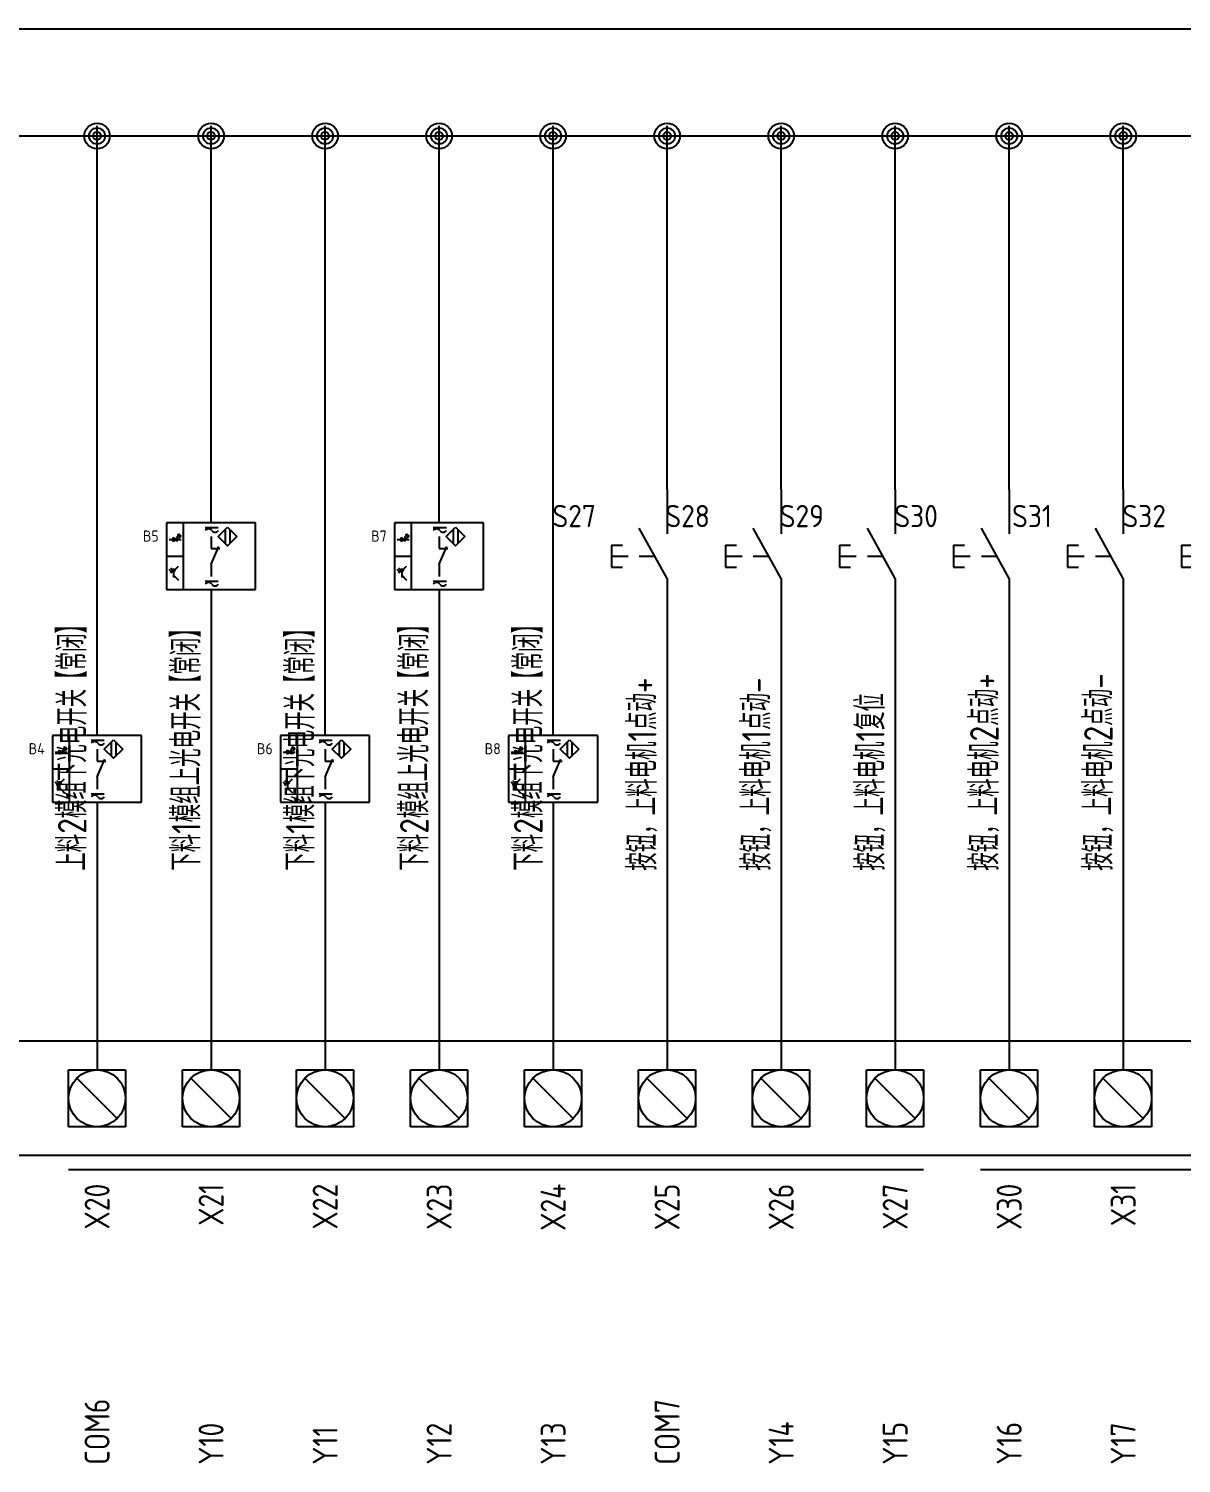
# Model space of a CAD drawing. Header units: millimetres. Extents: x 2022 to 2659, y 1263 to 1597.
# Drawn here: x 2340 to 2469.4, y 1420.8 to 1581.9 of the extents above; entities that cross this region are included whole.
import ezdxf
from ezdxf.enums import TextEntityAlignment as Align

# ---------------------------------------------------------------- set-up
doc = ezdxf.new("R2010")
doc.units = ezdxf.units.MM
for name, color, linetype in [('DESC', 150, 'Continuous'), ('SYMS', 7, 'Continuous'), ('TAGS', 150, 'Continuous'), ('TERMS', 123, 'Continuous'), ('WIRES', 7, 'Continuous')]:
    doc.layers.add(name, color=color, linetype=linetype)
doc.styles.add('WD_IEC', font='ISOCP2.shx', dxfattribs={"height": 4, "bigfont": 'gbcbig.shx'})

# ---------------------------------------------------------------- blocks, each defined once
blk = doc.blocks.new('WDDOT')
for radius in [0.72, 0.449, 0.223]:
    blk.add_circle((0, 0), radius)
blk = doc.blocks.new('VPB11')
for p, q in [((0, 7.5), (0, 2.5)), ((0, -2.5), (-3.125, 3.125)), ((-6.25, 1.25), (-6.25, -1.25)), ((-6.25, 1.25), (-5, 1.25)), ((-6.25, 0), (-4.375, 0)), ((-3.125, 0), (-1.389, 0)), ((-6.25, -1.25), (-5, -1.25)), ((0, -2.5), (0, -7.5))]:
    blk.add_line(p, q)
at = {"style": 'WD_IEC'}
for tag, p in [('INST', (-8, 10.25)), ('LOC', (-8, 6.75)), ('TAG1', (-8, 3.25)), ('DESC1', (-8, -10.35)), ('DESC2', (-8, -13.85)), ('DESC3', (-8, -17.35))]:
    blk.add_attdef(tag, text='', height=2.5, dxfattribs=at).set_placement(p, align=Align.RIGHT)
blk.add_attdef('TERM01', text='', height=2, rotation=90, dxfattribs=at).set_placement((-1, 7.5), align=Align.RIGHT)
at = {"style": 'WD_IEC', "flags": 1}
for tag, p, height in [('X2TERM01', (0, 7.5), 0.32), ('CONTACT', (0.5, 4.5), 1), ('COMMON', (1.75, 3.25), 1), ('X1LINK', (0, 0), 0.32), ('ASSYCODE', (1, -4), 1), ('FAMILY', (1, -5.5), 1), ('CATDESC', (1, -7), 1), ('X8TERM02', (0, -7.5), 0.32)]:
    blk.add_attdef(tag, p, '', height=height, dxfattribs=at)
at = {"style": 'WD_IEC', "flags": 9}
for tag, p in [('MFG', (-8.5, -0.25)), ('CAT', (-8.5, -2.75))]:
    blk.add_attdef(tag, text='', height=1.5, dxfattribs=at).set_placement(p, align=Align.RIGHT)
at = {"style": 'WD_IEC'}
blk.add_attdef('TERM02', (-1, -7.5), '', height=2, rotation=90, dxfattribs=at)
at = {"lineweight": 15, "style": 'WD_IEC'}
blk.add_attdef('XREF', text='', height=2.5, dxfattribs=at).set_placement((-8, -6.35), align=Align.RIGHT)
blk = doc.blocks.new('VPE12B22')
for p, q in [((0, 7.5), (0, 12.5)), ((10, 7.5), (-10, 7.5)), ((-10, 7.5), (-10, -7.5)), ((-6.25, 7.5), (-6.25, -7.5)), ((10, -7.5), (10, 7.5)), ((-9.44, 3.72), (-6.74, 3.72)), ((-8.54, 4.17), (-7.64, 3.72)), ((-8.54, 3.26), (-8.54, 4.17)), ((-7.64, 3.72), (-8.54, 3.26)), ((-7.42, 4.61), (-7.75, 4.27)), ((-7.64, 3.26), (-7.64, 4.17)), ((-7.08, 4.94), (-7.53, 4.72)), ((-7.53, 4.72), (-7.31, 4.5)), ((-7.08, 4.27), (-7.42, 3.94)), ((-7.31, 4.5), (-7.08, 4.94)), ((-6.75, 4.61), (-7.19, 4.38)), ((-7.19, 4.38), (-6.97, 4.16)), ((-6.97, 4.16), (-6.75, 4.61)), ((-1.31, 6.44), (1.62, 6.44)), ((-0.02, 4.44), (-0.02, 1.69)), ((3.16, 6), (3.16, 2.87)), ((4.21, 6), (4.21, 2.87)), ((-10, 0), (-6.25, 0)), ((-0.02, -1.81), (1.73, 2.13)), ((-0.02, 1.69), (1.99, 1.69)), ((-9.07, -3.37), (-9.41, -3.03)), ((-8.74, -3.03), (-9.07, -2.7)), ((-8.63, -2.92), (-8.85, -3.14)), ((-8.85, -3.14), (-8.4, -3.37)), ((-8.4, -3.37), (-8.63, -2.92)), ((-8.41, -3.36), (-7.31, -2.27)), ((-8.41, -2.8), (-8.41, -4.77)), ((-8.18, -2.92), (-8.41, -3.36)), ((-8.41, -3.36), (-7.96, -3.14)), ((-0.02, -1.81), (-0.02, -4.58)), ((-8.96, -3.26), (-9.19, -3.48)), ((-9.19, -3.48), (-8.74, -3.7)), ((-8.74, -3.7), (-8.96, -3.26)), ((-8.41, -4.29), (-7.31, -5.38)), ((-1.31, -5.6), (1.62, -5.6)), ((-10, -7.5), (10, -7.5)), ((0, -7.5), (0, -12.5))]:
    blk.add_line(p, q)
blk.add_lwpolyline([(3.69, 6.53), (5.77, 4.44), (3.69, 2.35), (1.6, 4.44)], close=True)
for centre, start, end in [((-0.58, 5.19), 36.8699, 143.1301), ((0.89, 6.29), 216.8699, 323.1301), ((-0.58, -6.85), 36.8699, 143.1301), ((0.89, -5.74), 216.8699, 323.1301)]:
    blk.add_arc(centre, 0.923, start, end)
for points in [[(-7.53, 4.72), (-7.31, 4.5), (-7.08, 4.94)], [(-7.19, 4.38), (-6.97, 4.16), (-6.75, 4.61)], [(-8.63, -2.92), (-8.85, -3.14), (-8.4, -3.37)], [(-7.96, -3.14), (-8.18, -2.92), (-8.41, -3.36)], [(-8.96, -3.26), (-9.19, -3.48), (-8.74, -3.7)]]:
    blk.add_solid(points)
at = {"style": 'WD_IEC'}
for tag, height, p in [('INST', 2.7, (-11.75, 12.01)), ('LOC', 2.7, (-11.75, 8.01)), ('TAG1', 2.5, (-11.75, 3.26)), ('XREF', 2.5, (-11.75, -1.34)), ('DESC1', 2.7, (-11.75, -5.19)), ('DESC2', 2.7, (-11.75, -9.19)), ('DESC3', 2.7, (-11.75, -13.19))]:
    blk.add_attdef(tag, text='', height=height, dxfattribs=at).set_placement(p, align=Align.RIGHT)
blk.add_attdef('TERM01', text='', height=2, rotation=90, dxfattribs=at).set_placement((-1, 12.23), align=Align.RIGHT)
at = {"style": 'WD_IEC', "flags": 1}
for tag, p, height in [('X2TERM01', (0, 12.5), 0.32), ('MFG', (10.82, 6.13), 1.5), ('CAT', (10.82, 3.63), 1.5), ('X4LINK', (-10, 0), 0.32), ('X1LINK', (10, 0), 0.32), ('ASSYCODE', (11, -4.57), 1), ('FAMILY', (11, -6.07), 1), ('CATDESC', (11, -7.57), 1), ('X8TERM02', (0, -12.5), 0.32)]:
    blk.add_attdef(tag, p, '', height=height, dxfattribs=at)
at = {"style": 'WD_IEC'}
blk.add_attdef('TERM02', (-1, -12.96), '', height=2, rotation=90, dxfattribs=at)
blk = doc.blocks.new('PLCIO_XINJIE60T6')
for p, q in [((334.08, 36.6), (-344.22, 36.6)), ((11.78, 24.6), (11.78, 32.6)), ((11.78, 32.6), (19.78, 32.6)), ((19.78, 32.6), (19.78, 24.6)), ((27.78, 24.6), (27.78, 32.6)), ((27.78, 32.6), (35.78, 32.6)), ((35.78, 32.6), (35.78, 24.6)), ((43.78, 24.6), (43.78, 32.6)), ((43.78, 32.6), (51.78, 32.6)), ((51.78, 32.6), (51.78, 24.6)), ((59.78, 24.6), (59.78, 32.6)), ((59.78, 32.6), (67.78, 32.6)), ((67.78, 32.6), (67.78, 24.6)), ((75.78, 24.6), (75.78, 32.6)), ((75.78, 32.6), (83.78, 32.6)), ((83.78, 32.6), (83.78, 24.6)), ((91.78, 24.6), (91.78, 32.6)), ((91.78, 32.6), (99.78, 32.6)), ((99.78, 32.6), (99.78, 24.6)), ((107.78, 24.6), (107.78, 32.6)), ((107.78, 32.6), (115.78, 32.6)), ((115.78, 32.6), (115.78, 24.6)), ((123.78, 24.6), (123.78, 32.6)), ((123.78, 32.6), (131.78, 32.6)), ((131.78, 32.6), (131.78, 24.6)), ((139.78, 24.6), (139.78, 32.6)), ((139.78, 32.6), (147.78, 32.6)), ((147.78, 32.6), (147.78, 24.6)), ((155.78, 24.6), (155.78, 32.6)), ((155.78, 32.6), (163.78, 32.6)), ((163.78, 32.6), (163.78, 24.6)), ((12.95, 31.43), (18.61, 25.77)), ((28.95, 31.43), (34.61, 25.77)), ((44.95, 31.43), (50.61, 25.77)), ((60.95, 31.43), (66.61, 25.77)), ((76.95, 31.43), (82.61, 25.77)), ((92.95, 31.43), (98.61, 25.77)), ((108.95, 31.43), (114.61, 25.77)), ((124.95, 31.43), (130.61, 25.77)), ((140.95, 31.43), (146.61, 25.77)), ((156.95, 31.43), (162.61, 25.77)), ((19.78, 24.6), (11.78, 24.6)), ((35.78, 24.6), (27.78, 24.6)), ((51.78, 24.6), (43.78, 24.6)), ((67.78, 24.6), (59.78, 24.6)), ((83.78, 24.6), (75.78, 24.6)), ((99.78, 24.6), (91.78, 24.6)), ((115.78, 24.6), (107.78, 24.6)), ((131.78, 24.6), (123.78, 24.6)), ((147.78, 24.6), (139.78, 24.6)), ((163.78, 24.6), (155.78, 24.6)), ((-348.22, 20.6), (338.08, 20.6)), ((11.78, 18.6), (131.78, 18.6)), ((139.78, 18.6), (259.78, 18.6))]:
    blk.add_line(p, q)
for centre in [(15.78, 28.6), (31.78, 28.6), (47.78, 28.6), (63.78, 28.6), (79.78, 28.6), (95.78, 28.6), (111.78, 28.6), (127.78, 28.6), (143.78, 28.6), (159.78, 28.6)]:
    blk.add_circle(centre, 4)
at = {"style": 'WD_IEC'}
for tag, p, width in [('DESCA47', (-241.71, 60.53), 0.9), ('DESCB47', (-234.72, 60.53), 0.9), ('DESCA48', (-225.71, 60.53), 0.9), ('DESCB48', (-218.72, 60.53), 0.9), ('DESCA49', (-209.71, 60.53), 0.9), ('DESCB49', (-202.72, 60.53), 0.9), ('DESCA50', (-193.71, 60.53), 0.9), ('DESCB50', (-186.72, 60.53), 0.9), ('DESCA51', (-177.71, 60.53), 0.9), ('DESCB51', (-170.72, 60.53), 0.9), ('DESCA52', (-161.71, 60.53), 0.9), ('DESCB52', (-154.72, 60.53), 0.9), ('DESCA53', (-145.71, 60.53), 0.9), ('DESCB53', (-138.72, 60.53), 0.9), ('DESCA54', (-129.71, 60.53), 0.9), ('DESCB54', (-122.72, 60.53), 0.9), ('DESCA55', (-113.71, 60.53), 0.9), ('DESCB55', (-106.72, 60.53), 0.9), ('DESCA56', (-97.71, 60.53), 0.9), ('DESCB56', (-90.72, 60.53), 0.9), ('DESCA57', (-81.71, 60.53), 0.9), ('DESCB57', (-74.72, 60.53), 0.9), ('DESCA58', (-65.71, 60.53), 0.9), ('DESCB58', (-58.72, 60.53), 0.9), ('DESCA59', (-49.71, 60.53), 0.9), ('DESCB59', (-42.72, 60.53), 0.9), ('DESCA60', (-33.71, 60.53), 0.9), ('DESCB60', (-26.72, 60.53), 0.9), ('DESCA61', (-17.71, 60.53), 0.9), ('DESCB61', (-10.72, 60.53), 0.9), ('DESCA62', (-1.71, 60.53), 0.9), ('DESCB62', (5.28, 60.53), 0.9), ('DESCA63', (14.29, 60.53), 0.9), ('DESCB63', (21.28, 60.53), 0.9), ('DESCA64', (30.29, 60.53), 0.9), ('DESCB64', (37.28, 60.53), 0.9), ('DESCA65', (46.29, 60.53), 0.9), ('DESCB65', (53.28, 60.53), 0.9), ('DESCA66', (62.29, 60.53), 0.9), ('DESCB66', (69.28, 60.53), 0.9), ('DESCA67', (78.29, 60.53), 0.9), ('DESCB67', (85.28, 60.53), 0.9), ('DESCA68', (94.29, 60.53), 0.9), ('DESCB68', (101.28, 60.53), 0.9), ('DESCA69', (110.29, 60.53), 0.9), ('DESCB69', (117.28, 60.53), 0.9), ('DESCA70', (126.29, 60.53), 0.9), ('DESCB70', (133.28, 60.53), 0.9), ('DESCA71', (142.29, 60.53), 0.9), ('DESCB71', (149.28, 60.53), 0.9), ('DESCA72', (158.29, 60.53), 0.9), ('DESCB72', (165.28, 60.53), 0.9), ('DESCA73', (174.29, 60.53), 0.9), ('DESCB73', (181.28, 60.53), 0.9), ('DESCA74', (190.29, 60.53), 0.9), ('DESCB74', (197.28, 60.53), 0.9), ('DESCA75', (206.29, 60.53), 0.9), ('DESCB75', (213.28, 60.53), 0.9), ('DESCA76', (222.29, 60.53), 0.9), ('DESCB76', (229.28, 60.53), 0.9), ('DESCA77', (238.29, 60.53), 0.9), ('DESCB77', (245.28, 60.53), 0.9), ('DESCA78', (254.29, 60.53), 0.9), ('DESCB78', (261.28, 60.53), 0.9), ('DESCA79', (270.29, 60.53), 0.9), ('DESCB79', (277.28, 60.53), 0.9), ('DESCA80', (286.29, 60.53), 0.9), ('DESCB80', (293.28, 60.53), 0.9), ('DESCA81', (302.29, 60.53), 0.9), ('DESCB81', (309.28, 60.53), 0.9), ('DESCA82', (318.29, 60.53), 0.9), ('DESCB82', (325.28, 60.53), 0.9), ('WDTAGALT', (-386.22, -15.4), 0.8)]:
    blk.add_attdef(tag, p, '', height=4, rotation=90, dxfattribs=dict(at, width=width))
at = {"style": 'WD_IEC', "width": 0.9}
for tag, p in [('TERM41', (-334.22, 33.83)), ('TERM42', (-318.22, 33.83)), ('TERM43', (-302.22, 33.83)), ('TERM44', (-286.22, 33.83)), ('TERM45', (-270.22, 33.83)), ('TERM46', (-254.22, 33.83)), ('TERM47', (-238.22, 33.83)), ('TERM48', (-222.22, 33.83)), ('TERM49', (-206.22, 33.83)), ('TERM50', (-190.22, 33.83)), ('TERM51', (-174.22, 33.83)), ('TERM52', (-158.22, 33.83)), ('TERM53', (-142.22, 33.83)), ('TERM54', (-126.22, 33.83)), ('TERM55', (-110.22, 33.83)), ('TERM56', (-94.22, 33.83)), ('TERM57', (-78.22, 33.83)), ('TERM58', (-62.22, 33.83)), ('TERM59', (-46.22, 33.83)), ('TERM60', (-30.22, 33.83)), ('TERM61', (-14.22, 33.83)), ('TERM62', (1.78, 33.83)), ('TERM63', (17.78, 33.83)), ('TERM64', (33.78, 33.83)), ('TERM65', (49.78, 33.83)), ('TERM66', (65.78, 33.83)), ('TERM67', (81.78, 33.83)), ('TERM68', (97.78, 33.83)), ('TERM69', (113.78, 33.83)), ('TERM70', (129.78, 33.83)), ('TERM71', (145.78, 33.83)), ('TERM72', (161.78, 33.83)), ('TERM73', (177.78, 33.83)), ('TERM74', (193.78, 33.83)), ('TERM75', (209.78, 33.83)), ('TERM76', (225.78, 33.83)), ('TERM77', (241.78, 33.83)), ('TERM78', (257.78, 33.83)), ('TERM79', (273.78, 33.83)), ('TERM80', (289.78, 33.83)), ('TERM81', (305.78, 33.83)), ('TERM82', (321.78, 33.83))]:
    blk.add_attdef(tag, text='', height=2.5, rotation=90, dxfattribs=at).set_placement(p, align=Align.TOP_LEFT)
at = {"style": 'WD_IEC', "flags": 1}
for tag, p in [('X2TERM41', (-336.22, 32.6)), ('X2TERM42', (-320.22, 32.6)), ('X2TERM43', (-304.22, 32.6)), ('X2TERM44', (-288.22, 32.6)), ('X2TERM45', (-272.22, 32.6)), ('X2TERM46', (-256.22, 32.6)), ('X2TERM47', (-240.22, 32.6)), ('X2TERM48', (-224.22, 32.6)), ('X2TERM49', (-208.22, 32.6)), ('X2TERM50', (-192.22, 32.6)), ('X2TERM51', (-176.22, 32.6)), ('X2TERM52', (-160.22, 32.6)), ('X2TERM53', (-144.22, 32.6)), ('X2TERM54', (-128.22, 32.6)), ('X2TERM55', (-112.22, 32.6)), ('X2TERM56', (-96.22, 32.6)), ('X2TERM57', (-80.22, 32.6)), ('X2TERM58', (-64.22, 32.6)), ('X2TERM59', (-48.22, 32.6)), ('X2TERM60', (-32.22, 32.6)), ('X2TERM61', (-16.22, 32.6)), ('X2TERM62', (-0.22, 32.6)), ('X2TERM63', (15.78, 32.6)), ('X2TERM64', (31.78, 32.6)), ('X2TERM65', (47.78, 32.6)), ('X2TERM66', (63.78, 32.6)), ('X2TERM67', (79.78, 32.6)), ('X2TERM68', (95.78, 32.6)), ('X2TERM69', (111.78, 32.6)), ('X2TERM70', (127.78, 32.6)), ('X2TERM71', (143.78, 32.6)), ('X2TERM72', (159.78, 32.6)), ('X2TERM73', (175.78, 32.6)), ('X2TERM74', (191.78, 32.6)), ('X2TERM75', (207.78, 32.6)), ('X2TERM76', (223.78, 32.6)), ('X2TERM77', (239.78, 32.6)), ('X2TERM78', (255.78, 32.6)), ('X2TERM79', (271.78, 32.6)), ('X2TERM80', (287.78, 32.6)), ('X2TERM81', (303.78, 32.6)), ('X2TERM82', (319.78, 32.6)), ('X8TERM01', (-336.22, -39.4)), ('X8TERM02', (-320.22, -39.4)), ('X8TERM03', (-304.22, -39.4)), ('X8TERM04', (-288.22, -39.4)), ('X8TERM05', (-272.22, -39.4)), ('X8TERM06', (-256.22, -39.4)), ('X8TERM07', (-240.22, -39.4)), ('X8TERM08', (-224.22, -39.4)), ('X8TERM09', (-208.22, -39.4)), ('X8TERM10', (-192.22, -39.4)), ('X8TERM11', (-176.22, -39.4)), ('X8TERM12', (-160.22, -39.4)), ('X8TERM13', (-144.22, -39.4)), ('X8TERM14', (-128.22, -39.4)), ('X8TERM15', (-112.22, -39.4)), ('X8TERM16', (-96.22, -39.4)), ('X8TERM17', (-80.22, -39.4)), ('X8TERM18', (-64.22, -39.4)), ('X8TERM19', (-48.22, -39.4)), ('X8TERM20', (-32.22, -39.4)), ('X8TERM21', (-16.22, -39.4)), ('X8TERM22', (-0.22, -39.4)), ('X8TERM23', (15.78, -39.4)), ('X8TERM24', (31.78, -39.4)), ('X8TERM25', (47.78, -39.4)), ('X8TERM26', (63.78, -39.4)), ('X8TERM27', (79.78, -39.4)), ('X8TERM28', (95.78, -39.4)), ('X8TERM29', (111.78, -39.4)), ('X8TERM30', (127.78, -39.4)), ('X8TERM31', (143.78, -39.4)), ('X8TERM32', (159.78, -39.4)), ('X8TERM33', (175.78, -39.4)), ('X8TERM34', (191.78, -39.4)), ('X8TERM35', (207.78, -39.4)), ('X8TERM36', (223.78, -39.4)), ('X8TERM37', (239.78, -39.4)), ('X8TERM38', (255.78, -39.4)), ('X8TERM39', (271.78, -39.4)), ('X8TERM40', (287.78, -39.4)), ('X8TERM41', (303.78, -39.4)), ('X8TERM42', (319.78, -39.4))]:
    blk.add_attdef(tag, p, '', height=0.35, rotation=90, dxfattribs=at)
at = {"style": 'WD_IEC', "width": 0.9}
for tag, p in [('TERMDESC41', (-336.22, 16.6)), ('TERMDESC42', (-320.22, 16.6)), ('TERMDESC43', (-304.22, 16.6)), ('TERMDESC44', (-288.22, 16.6)), ('TERMDESC45', (-272.22, 16.6)), ('TERMDESC46', (-256.22, 16.6)), ('TAGA47', (-240.22, 16.6)), ('TAGA48', (-224.22, 16.6)), ('TAGA49', (-208.22, 16.6)), ('TAGA50', (-192.22, 16.6)), ('TAGA51', (-176.22, 16.6)), ('TAGA52', (-160.22, 16.6)), ('TAGA53', (-144.22, 16.6)), ('TAGA54', (-128.22, 16.6)), ('TAGA55', (-112.22, 16.6)), ('TAGA56', (-96.22, 16.6)), ('TAGA57', (-80.22, 16.6)), ('TAGA58', (-64.22, 16.6)), ('TAGA59', (-48.22, 16.6)), ('TAGA60', (-32.22, 16.6)), ('TAGA61', (-16.22, 16.6)), ('TAGA62', (-0.22, 16.6)), ('TAGA63', (15.78, 16.6)), ('TAGA64', (31.78, 16.6)), ('TAGA65', (47.78, 16.6)), ('TAGA66', (63.78, 16.6)), ('TAGA67', (79.78, 16.6)), ('TAGA68', (95.78, 16.6)), ('TAGA69', (111.78, 16.6)), ('TAGA70', (127.78, 16.6)), ('TAGA71', (143.78, 16.6)), ('TAGA72', (159.78, 16.6)), ('TAGA73', (175.78, 16.6)), ('TAGA74', (191.78, 16.6)), ('TAGA75', (207.78, 16.6)), ('TAGA76', (223.78, 16.6)), ('TAGA77', (239.78, 16.6)), ('TAGA78', (255.78, 16.6)), ('TAGA79', (271.78, 16.6)), ('TAGA80', (287.78, 16.6)), ('TAGA81', (303.78, 16.6)), ('TAGA82', (319.78, 16.6))]:
    blk.add_attdef(tag, text='', height=3.5, rotation=90, dxfattribs=at).set_placement(p, align=Align.MIDDLE_RIGHT)
at = {"linetype": 'Continuous', "style": 'WD_IEC', "flags": 9}
for tag, p in [('ASSYCODE', (-375.21, 3.96)), ('FAMILY', (-374.43, 3.99))]:
    blk.add_attdef(tag, text='', height=0.32, rotation=90, dxfattribs=at).set_placement(p, align=Align.CENTER)
at = {"style": 'WD_IEC'}
for tag, p in [('LINE1', (-366.93, -3.4)), ('LINE2', (-361.93, -3.4)), ('TAG1', (-352.22, -3.4))]:
    blk.add_attdef(tag, text='', height=3.5, rotation=90, dxfattribs=at).set_placement(p, align=Align.CENTER)
for tag, width, p in [('INST', 0.8, (-382.38, -3.4)), ('LOC', 0.8, (-378.94, -3.4)), ('MFG', 0.8, (-374.93, -3.4)), ('CAT', 0.9, (-371.43, -3.4)), ('DESC', 0.8, (-357.88, -3.4))]:
    blk.add_attdef(tag, text='', height=2.5, rotation=90, dxfattribs=dict(at, width=width)).set_placement(p, align=Align.CENTER)
at = {"style": 'WD_IEC', "width": 0.9}
for tag, p in [('TERMDESC01', (-336.22, -22.84)), ('TERMDESC02', (-320.22, -22.84)), ('TERMDESC03', (-304.22, -22.84)), ('TERMDESC04', (-288.22, -22.84)), ('TERMDESC05', (-272.22, -22.84)), ('TERMDESC06', (-256.22, -22.84)), ('TERMDESC07', (-240.22, -22.84)), ('TERMDESC08', (-224.22, -22.84)), ('TERMDESC09', (-208.22, -22.84)), ('TERMDESC13', (-144.22, -22.84)), ('TERMDESC15', (-112.22, -22.84)), ('TERMDESC17', (-80.22, -22.84)), ('TERMDESC20', (-32.22, -22.84)), ('TERMDESC23', (15.78, -22.84)), ('TERMDESC28', (95.78, -22.84)), ('TERMDESC33', (175.78, -22.84)), ('TERMDESC38', (255.78, -22.84)), ('TERMDESC11', (-176.22, -22.84)), ('TAGA10', (-192.22, -22.84)), ('TAGA12', (-160.22, -22.84)), ('TAGA14', (-128.22, -22.84)), ('TAGA16', (-96.22, -22.84)), ('TAGA18', (-64.22, -22.84)), ('TAGA19', (-48.22, -22.84)), ('TAGA22', (-0.22, -22.84)), ('TAGA24', (31.78, -22.84)), ('TAGA25', (47.78, -22.84)), ('TAGA26', (63.78, -22.84)), ('TAGA27', (79.78, -22.84)), ('TAGA29', (111.78, -22.84)), ('TAGA30', (127.78, -22.84)), ('TAGA32', (159.78, -22.84)), ('TAGA34', (191.78, -22.84)), ('TAGA35', (207.78, -22.84)), ('TAGA36', (223.78, -22.84)), ('TAGA37', (239.78, -22.84)), ('TAGA39', (271.78, -22.84)), ('TAGA40', (287.78, -22.84)), ('TAGA41', (303.78, -22.84)), ('TAGA42', (319.78, -22.84)), ('TAGA21', (-16.22, -22.84)), ('TAGA31', (143.78, -22.84))]:
    blk.add_attdef(tag, text='', height=3.5, rotation=90, dxfattribs=at).set_placement(p, align=Align.MIDDLE_LEFT)
for tag, p in [('TERM01', (-334.22, -40.31)), ('TERM02', (-318.22, -40.44)), ('TERM03', (-302.22, -40.44)), ('TERM04', (-286.22, -40.44)), ('TERM05', (-270.22, -40.44)), ('TERM06', (-254.22, -40.44)), ('TERM07', (-238.22, -40.44)), ('TERM08', (-222.22, -40.44)), ('TERM09', (-206.22, -40.44)), ('TERM10', (-190.22, -40.44)), ('TERM11', (-174.22, -40.44)), ('TERM12', (-158.22, -40.44)), ('TERM13', (-142.22, -40.44)), ('TERM14', (-126.22, -40.44)), ('TERM15', (-110.22, -40.44)), ('TERM16', (-94.22, -40.44)), ('TERM17', (-78.22, -40.44)), ('TERM18', (-62.22, -40.44)), ('TERM19', (-46.22, -40.44)), ('TERM20', (-30.22, -40.44)), ('TERM21', (-14.22, -40.44)), ('TERM22', (1.78, -40.44)), ('TERM23', (17.78, -40.44)), ('TERM24', (33.78, -40.44)), ('TERM25', (49.78, -40.44)), ('TERM26', (65.78, -40.44)), ('TERM27', (81.78, -40.44)), ('TERM28', (97.78, -40.44)), ('TERM29', (113.78, -40.44)), ('TERM30', (129.78, -40.44)), ('TERM31', (145.78, -40.44)), ('TERM32', (161.78, -40.44)), ('TERM33', (177.78, -40.44)), ('TERM34', (193.78, -40.44)), ('TERM35', (209.78, -40.44)), ('TERM36', (225.78, -40.44)), ('TERM37', (241.78, -40.44)), ('TERM38', (257.78, -40.44)), ('TERM39', (273.78, -40.44)), ('TERM40', (289.78, -40.44)), ('TERM41', (305.78, -40.44)), ('TERM42', (321.78, -40.44))]:
    blk.add_attdef(tag, text='', height=2.5, rotation=90, dxfattribs=at).set_placement(p, align=Align.TOP_RIGHT)
for tag, p in [('DESCA10', (-193.71, -67.47)), ('DESCB10', (-186.72, -67.47)), ('DESCA12', (-161.71, -67.47)), ('DESCB12', (-154.72, -67.47)), ('DESCA14', (-129.71, -67.47)), ('DESCB14', (-122.72, -67.47)), ('DESCA16', (-97.71, -67.47)), ('DESCB16', (-90.72, -67.47)), ('DESCA18', (-65.71, -67.47)), ('DESCB18', (-58.72, -67.47)), ('DESCA19', (-49.71, -67.47)), ('DESCB19', (-42.72, -67.47)), ('DESCA21', (-17.71, -67.47)), ('DESCB21', (-10.72, -67.47)), ('DESCA22', (-1.71, -67.47)), ('DESCB22', (5.28, -67.47)), ('DESCA24', (30.29, -67.47)), ('DESCB24', (37.28, -67.47)), ('DESCA25', (46.29, -67.47)), ('DESCB25', (53.28, -67.47)), ('DESCA26', (62.29, -67.47)), ('DESCB26', (69.28, -67.47)), ('DESCA27', (78.29, -67.47)), ('DESCB27', (85.28, -67.47)), ('DESCA29', (110.29, -67.47)), ('DESCB29', (117.28, -67.47)), ('DESCA30', (126.29, -67.47)), ('DESCB30', (133.28, -67.47)), ('DESCA31', (142.29, -67.47)), ('DESCB31', (149.28, -67.47)), ('DESCA32', (158.29, -67.47)), ('DESCB32', (165.28, -67.47)), ('DESCA34', (190.29, -67.47)), ('DESCB34', (197.28, -67.47)), ('DESCA35', (206.29, -67.47)), ('DESCB35', (213.28, -67.47)), ('DESCA36', (222.29, -67.47)), ('DESCB36', (229.28, -67.47)), ('DESCA37', (238.29, -67.47)), ('DESCB37', (245.28, -67.47)), ('DESCA39', (270.29, -67.47)), ('DESCB39', (277.28, -67.47)), ('DESCA40', (286.29, -67.47)), ('DESCB40', (293.28, -67.47)), ('DESCA41', (302.29, -67.47)), ('DESCB41', (309.28, -67.47)), ('DESCA42', (318.29, -67.47)), ('DESCB42', (325.28, -67.47))]:
    blk.add_attdef(tag, text='', height=4, rotation=90, dxfattribs=at).set_placement(p, align=Align.RIGHT)

msp = doc.modelspace()

# ---------------------------------------------------------------- linework, layer by layer
at = {"layer": 'WIRES'}
for p, q in [((2047.26, 1581.87), (2617.86, 1581.87)), ((2347.67, 1505.01), (2347.67, 1570.95)), ((2360.47, 1528.89), (2360.47, 1570.95)), ((2373.27, 1505.01), (2373.27, 1570.95)), ((2386.07, 1528.89), (2386.07, 1570.95)), ((2398.87, 1505.01), (2398.87, 1570.95)), ((2411.67, 1530.14), (2411.67, 1570.95)), ((2424.47, 1530.14), (2424.47, 1570.95)), ((2437.27, 1530.14), (2437.27, 1570.95)), ((2450.07, 1530.14), (2450.07, 1570.95)), ((2462.87, 1530.14), (2462.87, 1570.95)), ((2047.26, 1569.82), (2617.86, 1569.82)), ((2360.47, 1516.39), (2360.47, 1464.97)), ((2386.07, 1516.39), (2386.07, 1464.97)), ((2411.67, 1515.14), (2411.67, 1464.97)), ((2424.47, 1515.14), (2424.47, 1464.97)), ((2437.27, 1515.14), (2437.27, 1464.97)), ((2450.07, 1515.14), (2450.07, 1464.97)), ((2462.87, 1515.14), (2462.87, 1464.97)), ((2347.67, 1492.51), (2347.67, 1464.97)), ((2373.27, 1492.51), (2373.27, 1464.97)), ((2398.87, 1492.51), (2398.87, 1464.97))]:
    msp.add_line(p, q, dxfattribs=at)

# ---------------------------------------------------------------- block references
at = {"layer": 'SYMS', "xscale": 2, "yscale": 2, "zscale": 2}
for p in [(2347.67, 1569.82), (2360.47, 1569.82), (2373.27, 1569.82), (2386.07, 1569.82), (2398.87, 1569.82), (2411.67, 1569.82), (2424.47, 1569.82), (2437.27, 1569.82), (2450.07, 1569.82), (2462.87, 1569.82)]:
    msp.add_blockref('WDDOT', p, dxfattribs=at)
at = {"layer": 'SYMS'}
ref = msp.add_blockref('VPE12B22', (2360.47, 1522.64), dxfattribs=dict(at, xscale=0.5, yscale=0.5, zscale=0.5))
ref.add_attrib('TAG1', 'B5', dxfattribs={"layer": 'TAGS', "height": 1.25, "style": 'WD_IEC'}).set_placement((2354.59, 1524.27), align=Align.RIGHT)
ref = msp.add_blockref('VPE12B22', (2386.07, 1522.64), dxfattribs=dict(at, xscale=0.5, yscale=0.5, zscale=0.5))
ref.add_attrib('TAG1', 'B7', dxfattribs={"layer": 'TAGS', "height": 1.25, "style": 'WD_IEC'}).set_placement((2380.19, 1524.27), align=Align.RIGHT)
ref = msp.add_blockref('VPB11', (2411.67, 1522.64), dxfattribs=at)
ref.add_attrib('TAG1', 'S27', dxfattribs={"layer": 'TAGS', "height": 2.5, "style": 'WD_IEC'}).set_placement((2403.67, 1525.89), align=Align.RIGHT)
ref = msp.add_blockref('VPB11', (2424.47, 1522.64), dxfattribs=at)
ref.add_attrib('TAG1', 'S28', dxfattribs={"layer": 'TAGS', "height": 2.5, "style": 'WD_IEC'}).set_placement((2416.47, 1525.89), align=Align.RIGHT)
ref = msp.add_blockref('VPB11', (2437.27, 1522.64), dxfattribs=at)
ref.add_attrib('TAG1', 'S29', dxfattribs={"layer": 'TAGS', "height": 2.5, "style": 'WD_IEC'}).set_placement((2429.27, 1525.89), align=Align.RIGHT)
ref = msp.add_blockref('VPB11', (2450.07, 1522.64), dxfattribs=at)
ref.add_attrib('TAG1', 'S30', dxfattribs={"layer": 'TAGS', "height": 2.5, "style": 'WD_IEC'}).set_placement((2442.07, 1525.89), align=Align.RIGHT)
ref = msp.add_blockref('VPB11', (2462.87, 1522.64), dxfattribs=at)
ref.add_attrib('TAG1', 'S31', dxfattribs={"layer": 'TAGS', "height": 2.5, "style": 'WD_IEC'}).set_placement((2454.87, 1525.89), align=Align.RIGHT)
ref = msp.add_blockref('VPB11', (2475.67, 1522.64), dxfattribs=at)
ref.add_attrib('TAG1', 'S32', dxfattribs={"layer": 'TAGS', "height": 2.5, "style": 'WD_IEC'}).set_placement((2467.67, 1525.89), align=Align.RIGHT)
ref = msp.add_blockref('PLCIO_XINJIE60T6', (2335.04, 1438.88), dxfattribs=dict(at, xscale=0.8, yscale=0.8, zscale=0.8))
ref.add_attrib('TERMDESC23', 'COM6', dxfattribs={"layer": 'TERMS', "height": 2.8, "rotation": 90, "style": 'WD_IEC', "width": 0.9}).set_placement((2347.67, 1420.61), align=Align.MIDDLE_LEFT)
ref.add_attrib('TAGA24', 'Y10', dxfattribs={"layer": 'TAGS', "height": 2.8, "rotation": 90, "style": 'WD_IEC', "width": 0.9}).set_placement((2360.47, 1420.61), align=Align.MIDDLE_LEFT)
ref.add_attrib('TAGA25', 'Y11', dxfattribs={"layer": 'TAGS', "height": 2.8, "rotation": 90, "style": 'WD_IEC', "width": 0.9}).set_placement((2373.27, 1420.61), align=Align.MIDDLE_LEFT)
ref.add_attrib('TAGA26', 'Y12', dxfattribs={"layer": 'TAGS', "height": 2.8, "rotation": 90, "style": 'WD_IEC', "width": 0.9}).set_placement((2386.07, 1420.61), align=Align.MIDDLE_LEFT)
ref.add_attrib('TAGA27', 'Y13', dxfattribs={"layer": 'TAGS', "height": 2.8, "rotation": 90, "style": 'WD_IEC', "width": 0.9}).set_placement((2398.87, 1420.61), align=Align.MIDDLE_LEFT)
ref.add_attrib('TERMDESC28', 'COM7', dxfattribs={"layer": 'TERMS', "height": 2.8, "rotation": 90, "style": 'WD_IEC', "width": 0.9}).set_placement((2411.67, 1420.61), align=Align.MIDDLE_LEFT)
ref.add_attrib('TAGA29', 'Y14', dxfattribs={"layer": 'TAGS', "height": 2.8, "rotation": 90, "style": 'WD_IEC', "width": 0.9}).set_placement((2424.47, 1420.61), align=Align.MIDDLE_LEFT)
ref.add_attrib('TAGA30', 'Y15', dxfattribs={"layer": 'TAGS', "height": 2.8, "rotation": 90, "style": 'WD_IEC', "width": 0.9}).set_placement((2437.27, 1420.61), align=Align.MIDDLE_LEFT)
ref.add_attrib('TAGA31', 'Y16', dxfattribs={"layer": 'TAGS', "height": 2.8, "rotation": 90, "style": 'WD_IEC', "width": 0.9}).set_placement((2450.07, 1420.61), align=Align.MIDDLE_LEFT)
ref.add_attrib('TAGA32', 'Y17', dxfattribs={"layer": 'TAGS', "height": 2.8, "rotation": 90, "style": 'WD_IEC', "width": 0.9}).set_placement((2462.87, 1420.61), align=Align.MIDDLE_LEFT)
ref.add_attrib('TAGA63', 'X20', dxfattribs={"layer": 'TAGS', "height": 2.8, "rotation": 90, "style": 'WD_IEC', "width": 0.9}).set_placement((2347.67, 1452.17), align=Align.MIDDLE_RIGHT)
ref.add_attrib('DESCA63', '上料2模组下光电开关【常闭】', (2346.48, 1487.31), dxfattribs={"layer": 'DESC', "height": 3.2, "rotation": 90, "style": 'WD_IEC', "width": 0.9})
ref.add_attrib('TAGA64', 'X21', dxfattribs={"layer": 'TAGS', "height": 2.8, "rotation": 90, "style": 'WD_IEC', "width": 0.9}).set_placement((2360.47, 1452.17), align=Align.MIDDLE_RIGHT)
ref.add_attrib('DESCA64', '下料1模组上光电开关【常闭】', (2359.28, 1487.31), dxfattribs={"layer": 'DESC', "height": 3.2, "rotation": 90, "style": 'WD_IEC', "width": 0.9})
ref.add_attrib('TAGA65', 'X22', dxfattribs={"layer": 'TAGS', "height": 2.8, "rotation": 90, "style": 'WD_IEC', "width": 0.9}).set_placement((2373.27, 1452.17), align=Align.MIDDLE_RIGHT)
ref.add_attrib('DESCA65', '下料1模组下光电开关【常闭】', (2372.08, 1487.31), dxfattribs={"layer": 'DESC', "height": 3.2, "rotation": 90, "style": 'WD_IEC', "width": 0.9})
ref.add_attrib('TAGA66', 'X23', dxfattribs={"layer": 'TAGS', "height": 2.8, "rotation": 90, "style": 'WD_IEC', "width": 0.9}).set_placement((2386.07, 1452.17), align=Align.MIDDLE_RIGHT)
ref.add_attrib('DESCA66', '下料2模组上光电开关【常闭】', (2384.88, 1487.31), dxfattribs={"layer": 'DESC', "height": 3.2, "rotation": 90, "style": 'WD_IEC', "width": 0.9})
ref.add_attrib('TAGA67', 'X24', dxfattribs={"layer": 'TAGS', "height": 2.8, "rotation": 90, "style": 'WD_IEC', "width": 0.9}).set_placement((2398.87, 1452.17), align=Align.MIDDLE_RIGHT)
ref.add_attrib('DESCA67', '下料2模组下光电开关【常闭】', (2397.68, 1487.31), dxfattribs={"layer": 'DESC', "height": 3.2, "rotation": 90, "style": 'WD_IEC', "width": 0.9})
ref.add_attrib('TAGA68', 'X25', dxfattribs={"layer": 'TAGS', "height": 2.8, "rotation": 90, "style": 'WD_IEC', "width": 0.9}).set_placement((2411.67, 1452.17), align=Align.MIDDLE_RIGHT)
ref.add_attrib('DESCA68', '按钮，上料电机1点动+', (2410.48, 1487.31), dxfattribs={"layer": 'DESC', "height": 3.2, "rotation": 90, "style": 'WD_IEC', "width": 0.9})
ref.add_attrib('TAGA69', 'X26', dxfattribs={"layer": 'TAGS', "height": 2.8, "rotation": 90, "style": 'WD_IEC', "width": 0.9}).set_placement((2424.47, 1452.17), align=Align.MIDDLE_RIGHT)
ref.add_attrib('DESCA69', '按钮，上料电机1点动-', (2423.28, 1487.31), dxfattribs={"layer": 'DESC', "height": 3.2, "rotation": 90, "style": 'WD_IEC', "width": 0.9})
ref.add_attrib('TAGA70', 'X27', dxfattribs={"layer": 'TAGS', "height": 2.8, "rotation": 90, "style": 'WD_IEC', "width": 0.9}).set_placement((2437.27, 1452.17), align=Align.MIDDLE_RIGHT)
ref.add_attrib('DESCA70', '按钮，上料电机1复位', (2436.08, 1487.31), dxfattribs={"layer": 'DESC', "height": 3.2, "rotation": 90, "style": 'WD_IEC', "width": 0.9})
ref.add_attrib('TAGA71', 'X30', dxfattribs={"layer": 'TAGS', "height": 2.8, "rotation": 90, "style": 'WD_IEC', "width": 0.9}).set_placement((2450.07, 1452.17), align=Align.MIDDLE_RIGHT)
ref.add_attrib('DESCA71', '按钮，上料电机2点动+', (2448.88, 1487.31), dxfattribs={"layer": 'DESC', "height": 3.2, "rotation": 90, "style": 'WD_IEC', "width": 0.9})
ref.add_attrib('TAGA72', 'X31', dxfattribs={"layer": 'TAGS', "height": 2.8, "rotation": 90, "style": 'WD_IEC', "width": 0.9}).set_placement((2462.87, 1452.17), align=Align.MIDDLE_RIGHT)
ref.add_attrib('DESCA72', '按钮，上料电机2点动-', (2461.68, 1487.31), dxfattribs={"layer": 'DESC', "height": 3.2, "rotation": 90, "style": 'WD_IEC', "width": 0.9})
ref = msp.add_blockref('VPE12B22', (2347.67, 1498.76), dxfattribs=dict(at, xscale=0.5, yscale=0.5, zscale=0.5))
ref.add_attrib('TAG1', 'B4', dxfattribs={"layer": 'TAGS', "height": 1.25, "style": 'WD_IEC'}).set_placement((2341.79, 1500.39), align=Align.RIGHT)
ref = msp.add_blockref('VPE12B22', (2373.27, 1498.76), dxfattribs=dict(at, xscale=0.5, yscale=0.5, zscale=0.5))
ref.add_attrib('TAG1', 'B6', dxfattribs={"layer": 'TAGS', "height": 1.25, "style": 'WD_IEC'}).set_placement((2367.39, 1500.39), align=Align.RIGHT)
ref = msp.add_blockref('VPE12B22', (2398.87, 1498.76), dxfattribs=dict(at, xscale=0.5, yscale=0.5, zscale=0.5))
ref.add_attrib('TAG1', 'B8', dxfattribs={"layer": 'TAGS', "height": 1.25, "style": 'WD_IEC'}).set_placement((2392.99, 1500.39), align=Align.RIGHT)

doc.saveas('drawing.dxf')
